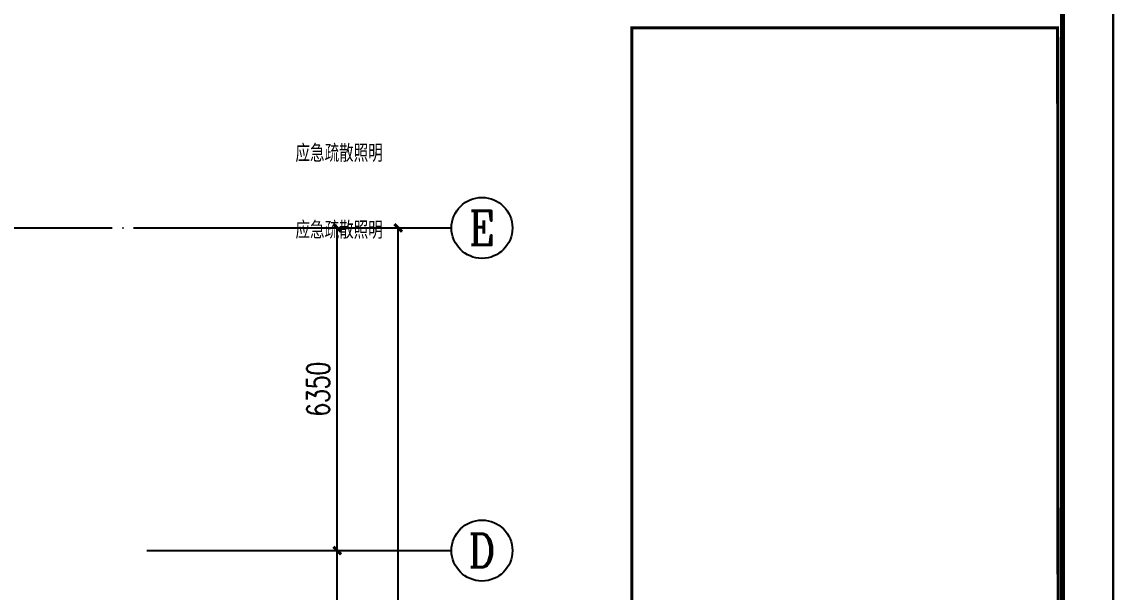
# Model space of a CAD drawing. Extents: x 12152 to 491505, y 111028 to 412681.
# Drawn here: x 470009 to 491498, y 146091 to 157316 of the extents above; entities that cross this region are included whole.
import ezdxf
from ezdxf.enums import TextEntityAlignment as Align

# ---------------------------------------------------------------- set-up
doc = ezdxf.new("R2010")
doc.units = 0
doc.header["$LTSCALE"] = 1000
doc.header["$MEASUREMENT"] = 0
doc.linetypes.add('DASHEDX2', pattern=[38.1, 25.4, -12.7])
doc.linetypes.add('DOTE', pattern=[2.42, 2, -0.2, 0.02, -0.2])
for name, color, linetype in [('AXIS', 3, 'Continuous'), ('AXIS_TEXT', 7, 'Continuous'), ('DOTE', 8, 'DOTE'), ('M', 7, 'Continuous'), ('PUB_TITLE', 4, 'Continuous')]:
    doc.layers.add(name, color=color, linetype=linetype)
doc.layers.add('yichutu', color=7, linetype='Continuous', true_color=0xffffff, plot=False)
doc.styles.add('-宋体', font='', dxfattribs={"width": 0.75})
doc.styles.add('_TCH_AXIS', font='COMPLEX', dxfattribs={"bigfont": 'GBCBIG'})
doc.styles.add('_TCH_DIM_T3', font='SIMPLEX', dxfattribs={"width": 0.705882, "bigfont": 'GBCBIG'})
doc.styles.add('COMPLEX', font='COMPLEX')
doc.styles.get('-宋体').set_extended_font_data('SimSun')
doc.dimstyles.new('_TCH_ARCH&&150', dxfattribs={"dimtxt": 446.25, "dimasz": 150, "dimexe": 375, "dimexo": 450, "dimgap": 150, "dimtad": 1, "dimdec": 0, "dimzin": 0, "dimdsep": 46, "dimtxsty": '_TCH_DIM_T3', "dimblk": 'ARCHTICK', "dimcen": 0.09, "dimclrt": 7, "dimazin": 2, "dimtfac": 1, "dimtdec": 0, "dimtix": 1, "dimtmove": 2, "dimatfit": 3, "dimfxl": 1, "dimtolj": 1, "dimtzin": 0, "dimarcsym": 0})

# ---------------------------------------------------------------- blocks, each defined once
blk = doc.blocks.new('_ArchTick')
at = {"color": 0, "linetype": 'ByBlock', "const_width": 0.4}
blk.add_lwpolyline([(-0.5, -0.5), (0.5, 0.5)], dxfattribs=at)
blk = doc.blocks.new('*D203')
at = {"layer": 'AXIS', "color": 0, "lineweight": -2, "transparency": 16777216}
for p, q in [((472919, 146910), (476594, 146910)), ((476219, 140560), (476219, 146910)), ((472919, 140560), (476594, 140560))]:
    blk.add_line(p, q, dxfattribs=at)
at = {"layer": 'Defpoints', "color": 0, "transparency": 16777216}
for p in [(472469, 146910), (476219, 146910), (472469, 140560)]:
    blk.add_point(p, dxfattribs=at)
at = {"layer": 'AXIS', "color": 0, "lineweight": -2, "transparency": 16777216, "xscale": 150, "yscale": 150, "zscale": 150}
for p, rotation in [((476219, 146910), 90), ((476219, 140560), 270)]:
    blk.add_blockref('_ArchTick', p, dxfattribs=dict(at, rotation=rotation))
at = {"layer": 'AXIS', "color": 7, "transparency": 16777216, "insert": (475846, 143735), "char_height": 446.2, "attachment_point": 5, "rotation": 90, "style": '_TCH_DIM_T3'}
blk.add_mtext('\\A1;6350', dxfattribs=at)
blk = doc.blocks.new('*D204')
at = {"layer": 'AXIS', "color": 0, "lineweight": -2, "transparency": 16777216}
for p, q in [((472919, 153260), (476594, 153260)), ((476219, 146910), (476219, 153260)), ((472919, 146910), (476594, 146910))]:
    blk.add_line(p, q, dxfattribs=at)
at = {"layer": 'Defpoints', "color": 0, "transparency": 16777216}
for p in [(472469, 153260), (476219, 153260), (472469, 146910)]:
    blk.add_point(p, dxfattribs=at)
at = {"layer": 'AXIS', "color": 0, "lineweight": -2, "transparency": 16777216, "xscale": 150, "yscale": 150, "zscale": 150}
for p, rotation in [((476219, 153260), 90), ((476219, 146910), 270)]:
    blk.add_blockref('_ArchTick', p, dxfattribs=dict(at, rotation=rotation))
at = {"layer": 'AXIS', "color": 7, "transparency": 16777216, "insert": (475846, 150085), "char_height": 446.2, "attachment_point": 5, "rotation": 90, "style": '_TCH_DIM_T3'}
blk.add_mtext('\\A1;6350', dxfattribs=at)
blk = doc.blocks.new('*D205')
at = {"layer": 'AXIS', "color": 0, "lineweight": -2, "transparency": 16777216}
for p, q in [((472919, 153260), (477794, 153260)), ((477419, 127860), (477419, 153260)), ((472919, 127860), (477794, 127860))]:
    blk.add_line(p, q, dxfattribs=at)
at = {"layer": 'Defpoints', "color": 0, "transparency": 16777216}
for p in [(472469, 153260), (477419, 153260), (472469, 127860)]:
    blk.add_point(p, dxfattribs=at)
at = {"layer": 'AXIS', "color": 0, "lineweight": -2, "transparency": 16777216, "xscale": 150, "yscale": 150, "zscale": 150}
for p, rotation in [((477419, 153260), 90), ((477419, 127860), 270)]:
    blk.add_blockref('_ArchTick', p, dxfattribs=dict(at, rotation=rotation))
at = {"layer": 'AXIS', "color": 7, "transparency": 16777216, "insert": (477046, 140560), "char_height": 446.2, "attachment_point": 5, "rotation": 90, "style": '_TCH_DIM_T3'}
blk.add_mtext('\\A1;25400', dxfattribs=at)
blk = doc.blocks.new('_AXISO')
blk.add_circle((0, 0), 0.5)
at = {"layer": 'AXIS_TEXT', "style": 'COMPLEX', "width": 1.041667}
blk.add_attdef('A', text='', height=0.56, dxfattribs=at).set_placement((-0.25, -0.28), (0.25, -0.28), align=Align.FIT)
blk = doc.blocks.new('yct-1051-594-105100-59400-100-1002.0')
at = {"layer": 'yichutu', "color": 7, "true_color": 0xffffff}
blk.add_lwpolyline([(0, 0), (0, 59400), (105100, 59400), (105100, 0)], close=True, dxfattribs=at)

msp = doc.modelspace()

# ---------------------------------------------------------------- linework, layer by layer
at = {"layer": 'AXIS', "color": 0}
for p, q in [((472468.8, 153259.9), (478468.8, 153259.9)), ((472468.8, 146909.9), (478468.8, 146909.9))]:
    msp.add_line(p, q, dxfattribs=at)
at = {"layer": 'DOTE'}
msp.add_line((406868.8, 153259.9), (472468.8, 153259.9), dxfattribs=at)
at = {"layer": 'PUB_TITLE', "color": 0}
msp.add_lwpolyline([(386397.7, 111028.2), (491497.7, 111028.2), (491497.7, 170428.2), (386397.7, 170428.2)], close=True, dxfattribs=at)
at = {"layer": 'PUB_TITLE', "color": 0, "const_width": 100}
msp.add_lwpolyline([(388897.7, 112028.2), (490497.7, 112028.2), (490497.7, 169428.2), (388897.7, 169428.2)], close=True, dxfattribs=at)
at = {"layer": 'PUB_TITLE', "const_width": 60}
msp.add_lwpolyline([(490419.5, 135597.8), (490404.2, 157199.2), (482019.5, 157197.7), (482019.5, 135597.8)], close=True, dxfattribs=at)

# ---------------------------------------------------------------- block references
at = {"layer": 'AXIS', "color": 0}
ref = msp.add_blockref('_AXISO', (479068.8, 153259.9), dxfattribs=dict(at, xscale=1200, yscale=1200, zscale=1200))
ref.add_attrib('A', 'E', dxfattribs={"layer": 'AXIS_TEXT', "color": 0, "height": 668.2, "style": '_TCH_AXIS'}).set_placement((478814.3, 152925.8), (479323.3, 152925.8), align=Align.FIT)
ref = msp.add_blockref('_AXISO', (479068.8, 146909.9), dxfattribs=dict(at, xscale=1200, yscale=1200, zscale=1200))
ref.add_attrib('A', 'D', dxfattribs={"layer": 'AXIS_TEXT', "color": 0, "height": 652.9, "style": '_TCH_AXIS'}).set_placement((478804.5, 146583.4), (479333.1, 146583.4), align=Align.FIT)
at = {"layer": 'yichutu'}
msp.add_blockref('yct-1051-594-105100-59400-100-1002.0', (386397.7, 111028.2), dxfattribs=at)

# ---------------------------------------------------------------- texts
at = {"layer": 'M', "color": 0, "linetype": 'DASHEDX2', "style": '-宋体', "width": 0.7}
for p in [(475397.5, 154591.8, 5472), (475397.5, 153079.2, 5472)]:
    msp.add_text('应急疏散照明', height=300, dxfattribs=at).set_placement(p)

# ---------------------------------------------------------------- dimensions: what is measured, and where the dimension line sits
at = {"layer": 'AXIS', "color": 0}
for p1, p2, distance, picture, middle in [((472468.8, 146909.9), (472468.8, 153259.9), -3750, '*D204', (475845.7, 150084.9)), ((472468.8, 127859.9), (472468.8, 153259.9), -4950, '*D205', (477045.7, 140559.9)), ((472468.8, 140559.9), (472468.8, 146909.9), -3750, '*D203', (475845.7, 143734.9))]:
    dim = msp.add_aligned_dim(p1=p1, p2=p2, distance=distance, dimstyle='_TCH_ARCH&&150', dxfattribs=at)
    dim.commit()
    dim.dimension.update_dxf_attribs({"geometry": picture, "text_midpoint": middle})

doc.saveas('drawing.dxf')
